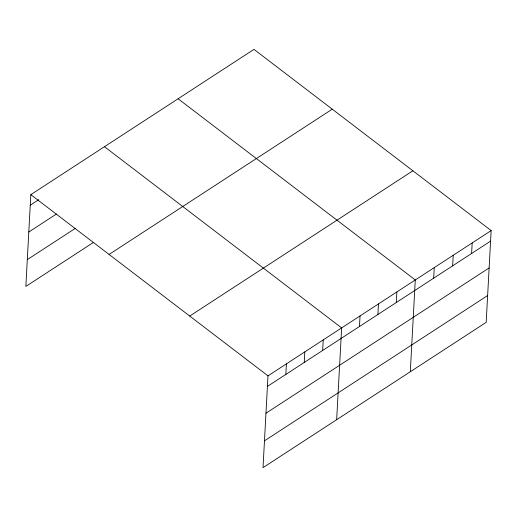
<?xml version="1.0" encoding="UTF-8"?>
<svg xmlns="http://www.w3.org/2000/svg" width="517" height="517" viewBox="0 0 517 517"><rect width="100%" height="100%" fill="white"/><g stroke="black" fill="none" stroke-linecap="round" stroke-linejoin="round"><path stroke-width="0.78" d="M491.15 230.576L267.993 375.853L263.024 467.633L486.18 322.349L491.15 230.576L253.976 49.367L30.82 194.65L25.85 286.424L93.571 242.337M285.836 374.431L286.405 363.871M304.242 362.443L304.817 351.883M322.653 350.455L323.228 339.895M336.664 419.688L341.64 327.914L104.46 146.705M359.477 326.486L360.045 315.926M377.888 314.504L378.457 303.944M396.293 302.516L396.869 291.956M410.304 371.749L415.28 279.968L178.1 98.766M433.673 278.178L434.248 267.619M452.64 265.835L453.215 255.275M471.607 253.485L472.183 242.925M30.251 205.21L38.794 199.646M28.797 232.01L56.411 214.032M27.304 259.624L75.301 228.372M109.087 254.448L332.244 109.171M189.726 316.055L412.883 170.778M267.425 386.412L490.581 241.135M265.971 413.212L489.127 267.935M264.478 440.827L487.628 295.55M30.82 194.65L267.993 375.853"/></g></svg>
